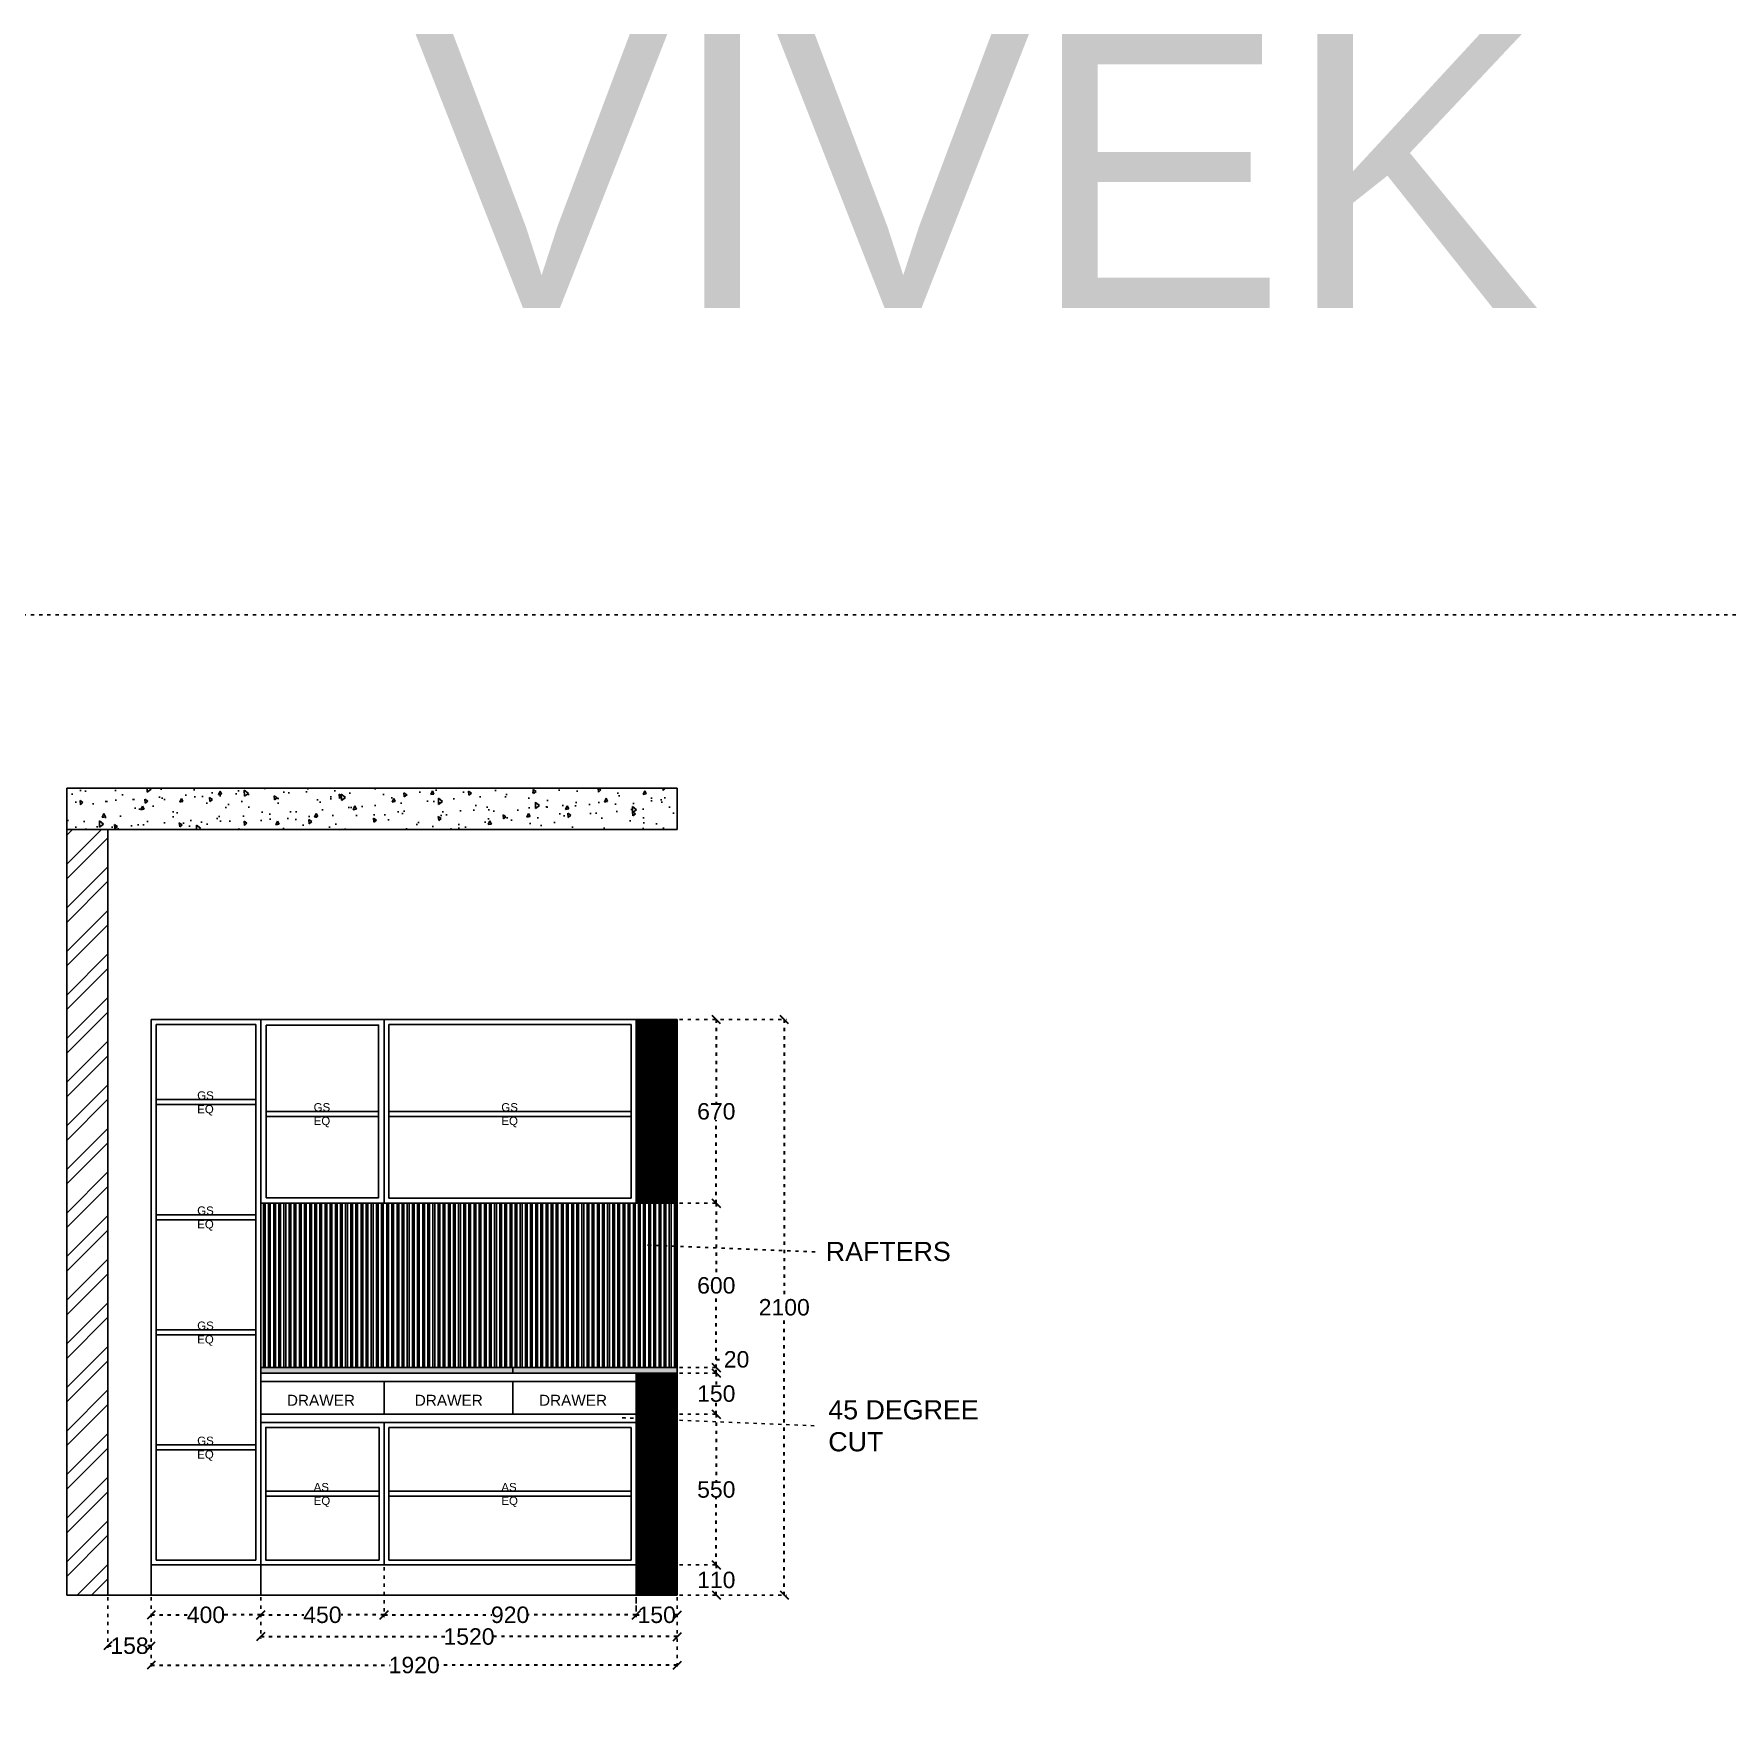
# Model space of a CAD drawing. Header units: millimetres. Extents: x 220712 to 1505573, y -354410 to 241923.
# Drawn here: x 333911 to 340094, y 94060 to 100151 of the extents above; entities that cross this region are included whole.
import ezdxf

# ---------------------------------------------------------------- set-up
doc = ezdxf.new("R2010")
doc.units = ezdxf.units.MM
doc.header["$MEASUREMENT"] = 0
doc.linetypes.add('ACAD_ISO03W100', pattern=[30, 12, -18])
doc.layers.add('Walls', color=253, linetype='Continuous')
doc.layers.add('Words', color=7, linetype='Continuous')
doc.styles.get("Standard").update_dxf_attribs({"font": 'arial.ttf'})
doc.dimstyles.new('ISO-25', dxfattribs={"dimtxt": 70, "dimasz": 15, "dimexe": 1.25, "dimexo": 0.625, "dimtad": 1, "dimdec": 0, "dimtxsty": 'Standard', "dimblk": 'ARCHTICK', "dimcen": 0, "dimdle": 11, "dimclrd": 1, "dimclre": 1, "dimclrt": 1, "dimadec": 0, "dimazin": 0, "dimtfac": 1, "dimtdec": 0, "dimtmove": 0, "dimatfit": 3, "dimfxl": 1, "dimarcsym": 0})
doc.dimstyles.get("Standard").update_dxf_attribs({"dimtxt": 60, "dimasz": 30, "dimexe": 7.75, "dimexo": 8.13, "dimgap": 0.63, "dimtad": 0, "dimtih": 1, "dimtoh": 1, "dimdec": 0, "dimzin": 0, "dimtxsty": 'Standard', "dimblk": 'OBLIQUE', "dimcen": 2.25, "dimclrd": 1, "dimclre": 1, "dimclrt": 1, "dimadec": 0, "dimazin": 0, "dimtfac": 1, "dimtdec": 0, "dimtofl": 0, "dimtmove": 0, "dimatfit": 3, "dimfxl": 1, "dimtolj": 1, "dimtzin": 0, "dimlwd": 30, "dimarcsym": 0})
pattern_1 = [(90, (3830, 0), (-7.5, 0), []), (90, (3832.5, 2.5), (-7.5, 0), [])]

# ---------------------------------------------------------------- blocks, each defined once
blk = doc.blocks.new('_Oblique')
at = {"color": 0, "linetype": 'ByBlock', "lineweight": -2}
blk.add_line((-0.5, -0.5), (0.5, 0.5), dxfattribs=at)
blk = doc.blocks.new('*D2575')
at = {"layer": 'Defpoints', "color": 0, "linetype": 'ACAD_ISO03W100', "lineweight": -2, "transparency": 16777216}
for p in [(334339, 94454), (334739, 94454), (334739, 94381.8)]:
    blk.add_point(p, dxfattribs=at)
at = {"layer": 'Walls', "color": 1, "linetype": 'ACAD_ISO03W100', "lineweight": -2, "transparency": 16777216}
for p, q in [((334339, 94445.9), (334339, 94374.1)), ((334739, 94445.9), (334739, 94374.1))]:
    blk.add_line(p, q, dxfattribs=at)
at = {"layer": 'Walls', "color": 1, "linetype": 'ACAD_ISO03W100', "lineweight": 30, "transparency": 16777216}
for p, q in [((334339, 94381.8), (334471, 94381.8)), ((334739, 94381.8), (334607, 94381.8))]:
    blk.add_line(p, q, dxfattribs=at)
at = {"layer": 'Walls', "color": 1, "linetype": 'ACAD_ISO03W100', "lineweight": 30, "transparency": 16777216, "xscale": 30, "yscale": 30, "zscale": 30, "rotation": 180}
blk.add_blockref('_Oblique', (334339, 94381.8), dxfattribs=at)
at = {"layer": 'Walls', "color": 1, "linetype": 'ACAD_ISO03W100', "lineweight": 30, "transparency": 16777216, "xscale": 30, "yscale": 30, "zscale": 30}
blk.add_blockref('_Oblique', (334739, 94381.8), dxfattribs=at)
at = {"layer": 'Walls', "color": 1, "linetype": 'ACAD_ISO03W100', "lineweight": -2, "transparency": 16777216, "insert": (334539, 94381.8), "char_height": 60, "attachment_point": 5}
blk.add_mtext('\\A1;400', dxfattribs=at)
blk = doc.blocks.new('*D2576')
at = {"layer": 'Defpoints', "color": 0, "linetype": 'ACAD_ISO03W100', "lineweight": -2, "transparency": 16777216}
for p in [(335189, 94564), (334739, 94454), (335189, 94381.8)]:
    blk.add_point(p, dxfattribs=at)
at = {"layer": 'Walls', "color": 1, "linetype": 'ACAD_ISO03W100', "lineweight": -2, "transparency": 16777216}
for p, q in [((335189, 94555.9), (335189, 94374.1)), ((334739, 94445.9), (334739, 94374.1))]:
    blk.add_line(p, q, dxfattribs=at)
at = {"layer": 'Walls', "color": 1, "linetype": 'ACAD_ISO03W100', "lineweight": 30, "transparency": 16777216}
for p, q in [((334739, 94381.8), (334896, 94381.8)), ((335189, 94381.8), (335032, 94381.8))]:
    blk.add_line(p, q, dxfattribs=at)
at = {"layer": 'Walls', "color": 1, "linetype": 'ACAD_ISO03W100', "lineweight": 30, "transparency": 16777216, "xscale": 30, "yscale": 30, "zscale": 30, "rotation": 180}
blk.add_blockref('_Oblique', (334739, 94381.8), dxfattribs=at)
at = {"layer": 'Walls', "color": 1, "linetype": 'ACAD_ISO03W100', "lineweight": 30, "transparency": 16777216, "xscale": 30, "yscale": 30, "zscale": 30}
blk.add_blockref('_Oblique', (335189, 94381.8), dxfattribs=at)
at = {"layer": 'Walls', "color": 1, "linetype": 'ACAD_ISO03W100', "lineweight": -2, "transparency": 16777216, "insert": (334964, 94381.8), "char_height": 60, "attachment_point": 5}
blk.add_mtext('\\A1;450', dxfattribs=at)
blk = doc.blocks.new('*D2577')
at = {"layer": 'Defpoints', "color": 0, "linetype": 'ACAD_ISO03W100', "lineweight": -2, "transparency": 16777216}
for p in [(335189, 94564), (336109, 94564), (336109, 94381.8)]:
    blk.add_point(p, dxfattribs=at)
at = {"layer": 'Walls', "color": 1, "linetype": 'ACAD_ISO03W100', "lineweight": -2, "transparency": 16777216}
for p, q in [((335189, 94555.9), (335189, 94374.1)), ((336109, 94555.9), (336109, 94374.1))]:
    blk.add_line(p, q, dxfattribs=at)
at = {"layer": 'Walls', "color": 1, "linetype": 'ACAD_ISO03W100', "lineweight": 30, "transparency": 16777216}
for p, q in [((335189, 94381.8), (335582.2, 94381.8)), ((336109, 94381.8), (335715.8, 94381.8))]:
    blk.add_line(p, q, dxfattribs=at)
at = {"layer": 'Walls', "color": 1, "linetype": 'ACAD_ISO03W100', "lineweight": 30, "transparency": 16777216, "xscale": 30, "yscale": 30, "zscale": 30, "rotation": 180}
blk.add_blockref('_Oblique', (335189, 94381.8), dxfattribs=at)
at = {"layer": 'Walls', "color": 1, "linetype": 'ACAD_ISO03W100', "lineweight": 30, "transparency": 16777216, "xscale": 30, "yscale": 30, "zscale": 30}
blk.add_blockref('_Oblique', (336109, 94381.8), dxfattribs=at)
at = {"layer": 'Walls', "color": 1, "linetype": 'ACAD_ISO03W100', "lineweight": -2, "transparency": 16777216, "insert": (335649, 94381.8), "char_height": 60, "attachment_point": 5}
blk.add_mtext('\\A1;920', dxfattribs=at)
blk = doc.blocks.new('*D2578')
at = {"layer": 'Defpoints', "color": 0, "linetype": 'ACAD_ISO03W100', "lineweight": -2, "transparency": 16777216}
for p in [(336109, 94564), (336401.5, 94564), (336109, 94454)]:
    blk.add_point(p, dxfattribs=at)
at = {"layer": 'Walls', "color": 1, "linetype": 'ACAD_ISO03W100', "lineweight": -2, "transparency": 16777216}
for p, q in [((336117.1, 94564), (336409.3, 94564)), ((336117.1, 94454), (336409.3, 94454))]:
    blk.add_line(p, q, dxfattribs=at)
at = {"layer": 'Walls', "color": 1, "linetype": 'ACAD_ISO03W100', "lineweight": 30, "transparency": 16777216}
for p, q in [((336401.5, 94564), (336401.5, 94540.3)), ((336401.5, 94454), (336401.5, 94477.7))]:
    blk.add_line(p, q, dxfattribs=at)
at = {"layer": 'Walls', "color": 1, "linetype": 'ACAD_ISO03W100', "lineweight": 30, "transparency": 16777216, "xscale": 30, "yscale": 30, "zscale": 30}
for p, rotation in [((336401.5, 94564), 90), ((336401.5, 94454), 270)]:
    blk.add_blockref('_Oblique', p, dxfattribs=dict(at, rotation=rotation))
at = {"layer": 'Walls', "color": 1, "linetype": 'ACAD_ISO03W100', "lineweight": -2, "transparency": 16777216, "insert": (336401.5, 94509), "char_height": 60, "attachment_point": 5}
blk.add_mtext('\\A1;110', dxfattribs=at)
blk = doc.blocks.new('*D2572')
at = {"layer": 'Defpoints', "color": 0, "linetype": 'ACAD_ISO03W100', "lineweight": -2, "transparency": 16777216}
for p in [(336109, 95114), (336401.5, 95114), (336109, 94564)]:
    blk.add_point(p, dxfattribs=at)
at = {"layer": 'Walls', "color": 1, "linetype": 'ACAD_ISO03W100', "lineweight": -2, "transparency": 16777216}
for p, q in [((336117.1, 95114), (336409.3, 95114)), ((336117.1, 94564), (336409.3, 94564))]:
    blk.add_line(p, q, dxfattribs=at)
at = {"layer": 'Walls', "color": 1, "linetype": 'ACAD_ISO03W100', "lineweight": 30, "transparency": 16777216}
for p, q in [((336401.5, 95114), (336401.5, 94870.3)), ((336401.5, 94564), (336401.5, 94807.7))]:
    blk.add_line(p, q, dxfattribs=at)
at = {"layer": 'Walls', "color": 1, "linetype": 'ACAD_ISO03W100', "lineweight": 30, "transparency": 16777216, "xscale": 30, "yscale": 30, "zscale": 30}
for p, rotation in [((336401.5, 95114), 90), ((336401.5, 94564), 270)]:
    blk.add_blockref('_Oblique', p, dxfattribs=dict(at, rotation=rotation))
at = {"layer": 'Walls', "color": 1, "linetype": 'ACAD_ISO03W100', "lineweight": -2, "transparency": 16777216, "insert": (336401.5, 94839), "char_height": 60, "attachment_point": 5}
blk.add_mtext('\\A1;550', dxfattribs=at)
blk = doc.blocks.new('*D2579')
at = {"layer": 'Defpoints', "color": 0, "linetype": 'ACAD_ISO03W100', "lineweight": -2, "transparency": 16777216}
for p in [(336109, 95264), (336401.5, 95264), (336109, 95114)]:
    blk.add_point(p, dxfattribs=at)
at = {"layer": 'Walls', "color": 1, "linetype": 'ACAD_ISO03W100', "lineweight": -2, "transparency": 16777216}
for p, q in [((336117.1, 95264), (336409.3, 95264)), ((336117.1, 95114), (336409.3, 95114))]:
    blk.add_line(p, q, dxfattribs=at)
at = {"layer": 'Walls', "color": 1, "linetype": 'ACAD_ISO03W100', "lineweight": 30, "transparency": 16777216}
for p, q in [((336401.5, 95264), (336401.5, 95220.3)), ((336401.5, 95114), (336401.5, 95157.7))]:
    blk.add_line(p, q, dxfattribs=at)
at = {"layer": 'Walls', "color": 1, "linetype": 'ACAD_ISO03W100', "lineweight": 30, "transparency": 16777216, "xscale": 30, "yscale": 30, "zscale": 30}
for p, rotation in [((336401.5, 95264), 90), ((336401.5, 95114), 270)]:
    blk.add_blockref('_Oblique', p, dxfattribs=dict(at, rotation=rotation))
at = {"layer": 'Walls', "color": 1, "linetype": 'ACAD_ISO03W100', "lineweight": -2, "transparency": 16777216, "insert": (336401.5, 95189), "char_height": 60, "attachment_point": 5}
blk.add_mtext('\\A1;150', dxfattribs=at)
blk = doc.blocks.new('*D2580')
at = {"layer": 'Defpoints', "color": 0, "linetype": 'ACAD_ISO03W100', "lineweight": -2, "transparency": 16777216}
for p in [(336259, 95284), (336401.5, 95284), (336259, 95264)]:
    blk.add_point(p, dxfattribs=at)
at = {"layer": 'Walls', "color": 1, "linetype": 'ACAD_ISO03W100', "lineweight": -2, "transparency": 16777216}
for p, q in [((336267.1, 95284), (336409.3, 95284)), ((336267.1, 95264), (336409.3, 95264))]:
    blk.add_line(p, q, dxfattribs=at)
at = {"layer": 'Walls', "color": 1, "linetype": 'ACAD_ISO03W100', "lineweight": 30, "transparency": 16777216}
for p, q in [((336401.5, 95284), (336401.5, 95314)), ((336401.5, 95314), (336431.5, 95314)), ((336401.5, 95264), (336401.5, 95284))]:
    blk.add_line(p, q, dxfattribs=at)
at = {"layer": 'Walls', "color": 1, "linetype": 'ACAD_ISO03W100', "lineweight": 30, "transparency": 16777216, "xscale": 30, "yscale": 30, "zscale": 30}
for p, rotation in [((336401.5, 95284), 90), ((336401.5, 95264), 270)]:
    blk.add_blockref('_Oblique', p, dxfattribs=dict(at, rotation=rotation))
at = {"layer": 'Walls', "color": 1, "linetype": 'ACAD_ISO03W100', "lineweight": -2, "transparency": 16777216, "insert": (336475.5, 95314), "char_height": 60, "attachment_point": 5}
blk.add_mtext('\\A1;20', dxfattribs=at)
blk = doc.blocks.new('*D2581')
at = {"layer": 'Defpoints', "color": 0, "linetype": 'ACAD_ISO03W100', "lineweight": -2, "transparency": 16777216}
for p in [(336259, 95884), (336401.5, 95884), (336259, 95284)]:
    blk.add_point(p, dxfattribs=at)
at = {"layer": 'Walls', "color": 1, "linetype": 'ACAD_ISO03W100', "lineweight": -2, "transparency": 16777216}
for p, q in [((336267.1, 95884), (336409.3, 95884)), ((336267.1, 95284), (336409.3, 95284))]:
    blk.add_line(p, q, dxfattribs=at)
at = {"layer": 'Walls', "color": 1, "linetype": 'ACAD_ISO03W100', "lineweight": 30, "transparency": 16777216}
for p, q in [((336401.5, 95884), (336401.5, 95615.3)), ((336401.5, 95284), (336401.5, 95552.7))]:
    blk.add_line(p, q, dxfattribs=at)
at = {"layer": 'Walls', "color": 1, "linetype": 'ACAD_ISO03W100', "lineweight": 30, "transparency": 16777216, "xscale": 30, "yscale": 30, "zscale": 30}
for p, rotation in [((336401.5, 95884), 90), ((336401.5, 95284), 270)]:
    blk.add_blockref('_Oblique', p, dxfattribs=dict(at, rotation=rotation))
at = {"layer": 'Walls', "color": 1, "linetype": 'ACAD_ISO03W100', "lineweight": -2, "transparency": 16777216, "insert": (336401.5, 95584), "char_height": 60, "attachment_point": 5}
blk.add_mtext('\\A1;600', dxfattribs=at)
blk = doc.blocks.new('*D2582')
at = {"layer": 'Defpoints', "color": 0, "linetype": 'ACAD_ISO03W100', "lineweight": -2, "transparency": 16777216}
for p in [(336259, 96554), (336401.5, 96554), (336259, 95884)]:
    blk.add_point(p, dxfattribs=at)
at = {"layer": 'Walls', "color": 1, "linetype": 'ACAD_ISO03W100', "lineweight": -2, "transparency": 16777216}
for p, q in [((336267.1, 96554), (336409.3, 96554)), ((336267.1, 95884), (336409.3, 95884))]:
    blk.add_line(p, q, dxfattribs=at)
at = {"layer": 'Walls', "color": 1, "linetype": 'ACAD_ISO03W100', "lineweight": 30, "transparency": 16777216}
for p, q in [((336401.5, 96554), (336401.5, 96250.3)), ((336401.5, 95884), (336401.5, 96187.7))]:
    blk.add_line(p, q, dxfattribs=at)
at = {"layer": 'Walls', "color": 1, "linetype": 'ACAD_ISO03W100', "lineweight": 30, "transparency": 16777216, "xscale": 30, "yscale": 30, "zscale": 30}
for p, rotation in [((336401.5, 96554), 90), ((336401.5, 95884), 270)]:
    blk.add_blockref('_Oblique', p, dxfattribs=dict(at, rotation=rotation))
at = {"layer": 'Walls', "color": 1, "linetype": 'ACAD_ISO03W100', "lineweight": -2, "transparency": 16777216, "insert": (336401.5, 96219), "char_height": 60, "attachment_point": 5}
blk.add_mtext('\\A1;670', dxfattribs=at)
blk = doc.blocks.new('*D2583')
at = {"layer": 'Defpoints', "color": 0, "linetype": 'ACAD_ISO03W100', "lineweight": -2, "transparency": 16777216}
for p in [(336259, 96554), (336259, 94454), (336649.5, 94454)]:
    blk.add_point(p, dxfattribs=at)
at = {"layer": 'Walls', "color": 1, "linetype": 'ACAD_ISO03W100', "lineweight": -2, "transparency": 16777216}
for p, q in [((336267.1, 96554), (336657.3, 96554)), ((336267.1, 94454), (336657.3, 94454))]:
    blk.add_line(p, q, dxfattribs=at)
at = {"layer": 'Walls', "color": 1, "linetype": 'ACAD_ISO03W100', "lineweight": 30, "transparency": 16777216}
for p, q in [((336649.5, 96554), (336649.5, 95535.3)), ((336649.5, 94454), (336649.5, 95472.7))]:
    blk.add_line(p, q, dxfattribs=at)
at = {"layer": 'Walls', "color": 1, "linetype": 'ACAD_ISO03W100', "lineweight": 30, "transparency": 16777216, "xscale": 30, "yscale": 30, "zscale": 30}
for p, rotation in [((336649.5, 96554), 90), ((336649.5, 94454), 270)]:
    blk.add_blockref('_Oblique', p, dxfattribs=dict(at, rotation=rotation))
at = {"layer": 'Walls', "color": 1, "linetype": 'ACAD_ISO03W100', "lineweight": -2, "transparency": 16777216, "insert": (336649.5, 95504), "char_height": 60, "attachment_point": 5}
blk.add_mtext('\\A1;2100', dxfattribs=at)
blk = doc.blocks.new('*D2573')
at = {"layer": 'Defpoints', "color": 0, "linetype": 'ACAD_ISO03W100', "lineweight": -2, "transparency": 16777216}
for p in [(336109, 94454), (336259, 94454), (336259, 94381.8)]:
    blk.add_point(p, dxfattribs=at)
at = {"layer": 'Walls', "color": 1, "linetype": 'ACAD_ISO03W100', "lineweight": -2, "transparency": 16777216}
for p, q in [((336109, 94445.9), (336109, 94374.1)), ((336259, 94445.9), (336259, 94374.1))]:
    blk.add_line(p, q, dxfattribs=at)
at = {"layer": 'Walls', "color": 1, "linetype": 'ACAD_ISO03W100', "lineweight": 30, "transparency": 16777216}
for p, q in [((336109, 94381.8), (336120, 94381.8)), ((336259, 94381.8), (336248, 94381.8))]:
    blk.add_line(p, q, dxfattribs=at)
at = {"layer": 'Walls', "color": 1, "linetype": 'ACAD_ISO03W100', "lineweight": 30, "transparency": 16777216, "xscale": 30, "yscale": 30, "zscale": 30, "rotation": 180}
blk.add_blockref('_Oblique', (336109, 94381.8), dxfattribs=at)
at = {"layer": 'Walls', "color": 1, "linetype": 'ACAD_ISO03W100', "lineweight": 30, "transparency": 16777216, "xscale": 30, "yscale": 30, "zscale": 30}
blk.add_blockref('_Oblique', (336259, 94381.8), dxfattribs=at)
at = {"layer": 'Walls', "color": 1, "linetype": 'ACAD_ISO03W100', "lineweight": -2, "transparency": 16777216, "insert": (336184, 94381.8), "char_height": 60, "attachment_point": 5}
blk.add_mtext('\\A1;150', dxfattribs=at)
blk = doc.blocks.new('*D2574')
at = {"layer": 'Defpoints', "color": 0, "linetype": 'ACAD_ISO03W100', "lineweight": -2, "transparency": 16777216}
for p in [(334739, 94454), (336259, 94454), (336259, 94302.5)]:
    blk.add_point(p, dxfattribs=at)
at = {"layer": 'Walls', "color": 1, "linetype": 'ACAD_ISO03W100', "lineweight": -2, "transparency": 16777216}
for p, q in [((334739, 94445.9), (334739, 94294.8)), ((336259, 94445.9), (336259, 94294.8))]:
    blk.add_line(p, q, dxfattribs=at)
at = {"layer": 'Walls', "color": 1, "linetype": 'ACAD_ISO03W100', "lineweight": 30, "transparency": 16777216}
for p, q in [((334739, 94302.5), (335411.7, 94302.5)), ((336259, 94302.5), (335586.3, 94302.5))]:
    blk.add_line(p, q, dxfattribs=at)
at = {"layer": 'Walls', "color": 1, "linetype": 'ACAD_ISO03W100', "lineweight": 30, "transparency": 16777216, "xscale": 30, "yscale": 30, "zscale": 30, "rotation": 180}
blk.add_blockref('_Oblique', (334739, 94302.5), dxfattribs=at)
at = {"layer": 'Walls', "color": 1, "linetype": 'ACAD_ISO03W100', "lineweight": 30, "transparency": 16777216, "xscale": 30, "yscale": 30, "zscale": 30}
blk.add_blockref('_Oblique', (336259, 94302.5), dxfattribs=at)
at = {"layer": 'Walls', "color": 1, "linetype": 'ACAD_ISO03W100', "lineweight": -2, "transparency": 16777216, "insert": (335499, 94302.5), "char_height": 60, "attachment_point": 5}
blk.add_mtext('\\A1;1520', dxfattribs=at)
blk = doc.blocks.new('*D2584')
at = {"layer": 'Defpoints', "color": 0, "linetype": 'ACAD_ISO03W100', "lineweight": -2, "transparency": 16777216}
for p in [(334181, 94454), (334339, 94454), (334181, 94269)]:
    blk.add_point(p, dxfattribs=at)
at = {"layer": 'Walls', "color": 1, "linetype": 'ACAD_ISO03W100', "lineweight": -2, "transparency": 16777216}
for p, q in [((334181, 94445.9), (334181, 94261.2)), ((334339, 94445.9), (334339, 94261.2))]:
    blk.add_line(p, q, dxfattribs=at)
at = {"layer": 'Walls', "color": 1, "linetype": 'ACAD_ISO03W100', "lineweight": 30, "transparency": 16777216}
for p, q in [((334181, 94269), (334195.9, 94269)), ((334339, 94269), (334324.1, 94269))]:
    blk.add_line(p, q, dxfattribs=at)
at = {"layer": 'Walls', "color": 1, "linetype": 'ACAD_ISO03W100', "lineweight": 30, "transparency": 16777216, "xscale": 30, "yscale": 30, "zscale": 30, "rotation": 180}
blk.add_blockref('_Oblique', (334181, 94269), dxfattribs=at)
at = {"layer": 'Walls', "color": 1, "linetype": 'ACAD_ISO03W100', "lineweight": 30, "transparency": 16777216, "xscale": 30, "yscale": 30, "zscale": 30}
blk.add_blockref('_Oblique', (334339, 94269), dxfattribs=at)
at = {"layer": 'Walls', "color": 1, "linetype": 'ACAD_ISO03W100', "lineweight": -2, "transparency": 16777216, "insert": (334260, 94269), "char_height": 60, "attachment_point": 5}
blk.add_mtext('\\A1;158', dxfattribs=at)
blk = doc.blocks.new('*D2587')
at = {"layer": 'Defpoints', "color": 0, "linetype": 'ACAD_ISO03W100', "lineweight": -2, "transparency": 16777216}
for p in [(334339, 94454), (336259, 94454), (334339, 94198.5)]:
    blk.add_point(p, dxfattribs=at)
at = {"layer": 'Walls', "color": 1, "linetype": 'ACAD_ISO03W100', "lineweight": -2, "transparency": 16777216}
for p, q in [((334339, 94445.9), (334339, 94190.8)), ((336259, 94445.9), (336259, 94190.8))]:
    blk.add_line(p, q, dxfattribs=at)
at = {"layer": 'Walls', "color": 1, "linetype": 'ACAD_ISO03W100', "lineweight": 30, "transparency": 16777216}
for p, q in [((334339, 94198.5), (335211.7, 94198.5)), ((336259, 94198.5), (335386.3, 94198.5))]:
    blk.add_line(p, q, dxfattribs=at)
at = {"layer": 'Walls', "color": 1, "linetype": 'ACAD_ISO03W100', "lineweight": 30, "transparency": 16777216, "xscale": 30, "yscale": 30, "zscale": 30, "rotation": 180}
blk.add_blockref('_Oblique', (334339, 94198.5), dxfattribs=at)
at = {"layer": 'Walls', "color": 1, "linetype": 'ACAD_ISO03W100', "lineweight": 30, "transparency": 16777216, "xscale": 30, "yscale": 30, "zscale": 30}
blk.add_blockref('_Oblique', (336259, 94198.5), dxfattribs=at)
at = {"layer": 'Walls', "color": 1, "linetype": 'ACAD_ISO03W100', "lineweight": -2, "transparency": 16777216, "insert": (335299, 94198.5), "char_height": 60, "attachment_point": 5}
blk.add_mtext('\\A1;1920', dxfattribs=at)
blk = doc.blocks.new('_ArchTick')
at = {"color": 0, "linetype": 'ByBlock', "const_width": 0.15}
blk.add_lwpolyline([(-0.5, -0.5), (0.5, 0.5)], dxfattribs=at)

msp = doc.modelspace()

# ---------------------------------------------------------------- hatches: boundary and pattern name
at = {"layer": 'Walls', "linetype": 'ACAD_ISO03W100', "lineweight": -2, "true_color": 0xc7c8ca}
h = msp.add_hatch(dxfattribs=at)
h.set_pattern_fill('AR-CONC', color=9, scale=20, angle=45)
h.set_pattern_definition([(95, (3830, 0), (110.3104, 92.561416), [15, -165]), (40, (3830, 0), (-125.998433, 86.75363), [12, -132]), (145.451444, (3839.19, 7.71), (-15.688033, 179.315044), [12.74804, -140.22842]), (91.1842, (3801.72, 28.28), (174.33868, 127.522755), [22.5, -247.5]), (141.635635, (3816.24, 38.91), (-5.58001, 269.94233), [19.12207, -210.34275]), (36.184164, (3801.72, 28.28), (-5.58001, 269.94233), [18, -198]), (66, (3822.93, 35.36), (141.354314, 27.476495), [15, -165]), (11, (3822.93, 35.36), (-68.14172, 136.96169), [12, -132]), (116.451445, (3834.71, 37.65), (73.212595, 164.43818), [12.74804, -140.22842]), (82.5, (3830, 0), (-45.358637, 48.7979635), [0, -130.4, 0, -134, 0, -132.5]), (52.5, (3830, 0), (-18.574588, 92.98189), [0, -76.4, 0, -127.4, 0, -50.5]), (12.5, (3798.463, -31.537), (78.6836335, 72.304152), [0, -50, 0, -156, 0, -207]), (2.5, (3784.32, -45.68), (68.317997, 96.631961), [0, -65, 0, -103.6, 0, -147])])
h.paths.add_polyline_path([(336259, 97398), (334031, 97398), (334031, 97248), (336259, 97248)])
at = {"layer": 'Walls', "lineweight": -2, "true_color": 0xc7c8ca}
h = msp.add_hatch(dxfattribs=at)
h.set_pattern_fill('ANSI32', color=9, scale=300)
h.set_pattern_definition([(45, (3830, 0), (-79.549513, 79.549513), []), (45, (3883.03, 0), (-79.549513, 79.549513), [])])
h.paths.add_polyline_path([(334031, 94454), (334181, 94454), (334181, 97248), (334031, 97248)])
h = msp.add_hatch(dxfattribs=at)
h.set_pattern_fill('ANSI32', color=9, scale=20, angle=45)
h.set_pattern_definition(pattern_1)
h.paths.add_polyline_path([(336259, 96554), (336109, 96554), (336109, 95884), (336259, 95884)])
h = msp.add_hatch(dxfattribs=at)
h.set_pattern_fill('ANSI32', color=9, scale=50, angle=45)
h.set_pattern_definition([(90, (3830, 0), (-18.75, 0), []), (90, (3836.25, 6.25), (-18.75, 0), [])])
h.paths.add_polyline_path([(336259, 95884), (334739, 95884), (334739, 95284), (336259, 95284)])
at = {"layer": 'Walls', "lineweight": -2, "true_color": 0x000000}
h = msp.add_hatch(color=18, dxfattribs=at)
h.dxf.hatch_style = 1
h.paths.add_polyline_path([(336259, 95284), (334739, 95284), (334739, 95264), (336259, 95264)])
at = {"layer": 'Walls', "lineweight": -2, "true_color": 0xc7c8ca}
h = msp.add_hatch(dxfattribs=at)
h.set_pattern_fill('ANSI32', color=9, scale=20, angle=45)
h.set_pattern_definition(pattern_1)
h.paths.add_polyline_path([(336109, 94454), (336259, 94454), (336259, 95264), (336109, 95264)])

# ---------------------------------------------------------------- linework, layer by layer
at = {"layer": 'Walls', "color": 18, "lineweight": -2, "true_color": 0x000000}
for p, q in [((334031, 94454), (334031, 97398)), ((334031, 97398), (336259, 97398)), ((336259, 97398), (336259, 97248)), ((334031, 97248), (336259, 97248)), ((334181, 94454), (334181, 97248)), ((334339, 94454), (334339, 96554)), ((334339, 96554), (336259, 96554)), ((334357, 96536), (334721, 96536)), ((334357, 94582), (334357, 96536)), ((334721, 96536), (334721, 94582)), ((334739, 94454), (334739, 96554)), ((335189, 95884), (335189, 96554)), ((335207, 96536), (336091, 96536)), ((335207, 95902), (335207, 96536)), ((336091, 96536), (336091, 95902)), ((336109, 96554), (336109, 95884)), ((336259, 96554), (336259, 95884)), ((336091, 95902), (335207, 95902)), ((334739, 95884), (336259, 95884)), ((336259, 95884), (336259, 95284)), ((334739, 95284), (336259, 95284)), ((335659, 95264), (335659, 95284)), ((336259, 94454), (336259, 95284)), ((334739, 95264), (336259, 95264)), ((334739, 95234), (336109, 95234)), ((335189, 95114), (335189, 95234)), ((335659, 95114), (335659, 95234)), ((336109, 94454), (336109, 95264)), ((334739, 95114), (336109, 95114)), ((334739, 95084), (336109, 95084)), ((335189, 94564), (335189, 95084)), ((335207, 95066), (336091, 95066)), ((335207, 94582), (335207, 95066)), ((336091, 95066), (336091, 94582)), ((335171, 94833), (334757, 94833)), ((335171, 94815), (334757, 94815)), ((336091, 94833), (335207, 94833)), ((336091, 94815), (335207, 94815)), ((334339, 94564), (336109, 94564)), ((334721, 94582), (334357, 94582)), ((336091, 94582), (335207, 94582)), ((334031, 94454), (336259, 94454))]:
    msp.add_line(p, q, dxfattribs=at)
at = {"layer": 'Walls', "color": 141, "lineweight": -2, "true_color": 0xadddf7}
for p, q in [((334721, 96262), (334357, 96262)), ((334721, 96244), (334357, 96244)), ((334759, 96219), (335169, 96219)), ((335207, 96219), (336091, 96219)), ((334759, 96201), (335169, 96201)), ((335207, 96201), (336091, 96201)), ((334721, 95842), (334357, 95842)), ((334721, 95824), (334357, 95824)), ((334721, 95422), (334357, 95422)), ((334721, 95404), (334357, 95404)), ((334721, 95002), (334357, 95002)), ((334721, 94984), (334357, 94984))]:
    msp.add_line(p, q, dxfattribs=at)
at = {"layer": 'Walls', "color": 18, "linetype": 'ACAD_ISO03W100', "lineweight": -2, "true_color": 0x000000}
msp.add_lwpolyline([(308580, 98031), (365544.5, 98031), (365544.5, 71967.5), (308580, 71967.5)], close=True, dxfattribs=at)
at = {"layer": 'Walls', "color": 18, "lineweight": -2, "true_color": 0x000000}
for points in [[(334759, 96534), (335169, 96534), (335169, 95904), (334759, 95904)], [(335189, 96554), (336109, 96554), (336109, 95884), (335189, 95884)], [(335189, 95084), (334739, 95084), (334739, 94564), (335189, 94564)], [(335171, 95066), (334757, 95066), (334757, 94582), (335171, 94582)], [(335189, 95084), (336109, 95084), (336109, 94564), (335189, 94564)]]:
    msp.add_lwpolyline(points, close=True, dxfattribs=at)

# ---------------------------------------------------------------- texts
at = {"color": 7, "attachment_point": 1}
for s, width, insert, char_height in [('\\pxqc;VIVEK', 462.73, (337123.5, 100151), 1000), ('DRAWER', 246.425, (334834.5, 95185), 40), ('DRAWER', 246.425, (335301, 95185), 40), ('DRAWER', 246.425, (335754.5, 95185), 40)]:
    msp.add_mtext_dynamic_manual_height_columns(s, width=width, gutter_width=1213, heights=[0], dxfattribs=dict(at, insert=insert, char_height=char_height))
at = {"char_height": 70, "attachment_point": 1}
for s, insert in [('RAFTERS', (336801, 95743)), ('45 DEGREE CUT ', (336810.2, 95165.3))]:
    msp.add_mtext_dynamic_manual_height_columns(s, width=694.731, gutter_width=12.5, heights=[0], dxfattribs=dict(at, insert=insert))
at = {"layer": 'Words', "color": 0, "char_height": 30, "attachment_point": 1}
for s, insert in [('GS\\PEQ', (334507, 96292.2)), ('GS\\PEQ', (334932, 96249.2)), ('GS\\PEQ', (335617, 96249.2)), ('GS\\PEQ', (334507, 95872.2)), ('GS\\PEQ', (334507, 95452.2)), ('GS\\PEQ', (334507, 95032.2)), ('AS\\PEQ', (334932, 94863.2)), ('AS\\PEQ', (335617, 94863.2))]:
    msp.add_mtext_dynamic_manual_height_columns(s, width=1178.022, gutter_width=866.4, heights=[0], dxfattribs=dict(at, insert=insert))

# ---------------------------------------------------------------- dimensions: what is measured, and where the dimension line sits
at = {"layer": 'Walls', "color": 18, "linetype": 'ACAD_ISO03W100', "lineweight": -2, "true_color": 0x000000}
for base, p1, p2, picture, middle in [((336401.5, 96554), (336259, 95884), (336259, 96554), '*D2582', (336401.5, 96219)), ((336649.5, 94454), (336259, 96554), (336259, 94454), '*D2583', (336649.5, 95504)), ((336401.5, 95884), (336259, 95284), (336259, 95884), '*D2581', (336401.5, 95584)), ((336401.5, 95284), (336259, 95264), (336259, 95284), '*D2580', (336475.5, 95314)), ((336401.5, 95264), (336109, 95114), (336109, 95264), '*D2579', (336401.5, 95189)), ((336401.5, 95114), (336109, 94564), (336109, 95114), '*D2572', (336401.5, 94839)), ((336401.5, 94564), (336109, 94454), (336109, 94564), '*D2578', (336401.5, 94509))]:
    dim = msp.add_linear_dim(base=base, p1=p1, p2=p2, angle=90, dimstyle='Standard', dxfattribs=at)
    dim.commit()
    dim.dimension.update_dxf_attribs({"geometry": picture, "text_midpoint": middle})
for base, p1, p2, picture, middle in [((335189, 94381.8), (334739, 94454), (335189, 94564), '*D2576', (334964, 94381.8)), ((336109, 94381.8), (335189, 94564), (336109, 94564), '*D2577', (335649, 94381.8)), ((334181, 94269), (334339, 94454), (334181, 94454), '*D2584', (334260, 94269)), ((334739, 94381.8), (334339, 94454), (334739, 94454), '*D2575', (334539, 94381.8)), ((336259, 94381.8), (336109, 94454), (336259, 94454), '*D2573', (336184, 94381.8))]:
    dim = msp.add_linear_dim(base=base, p1=p1, p2=p2, dimstyle='Standard', dxfattribs=at)
    dim.commit()
    dim.dimension.update_dxf_attribs({"geometry": picture, "text_midpoint": middle})
for base, p1, p2, picture, middle in [((334339, 94198.5), (336259, 94454), (334339, 94454), '*D2587', (335299, 94198.5)), ((336259, 94302.5), (334739, 94454), (336259, 94454), '*D2574', (335499, 94302.5))]:
    dim = msp.add_linear_dim(base=base, p1=p1, p2=p2, dimstyle='Standard', dxfattribs=at)
    dim.commit()
    dim.dimension.update_dxf_attribs({"geometry": picture, "text_midpoint": middle, "dimtype": 160})

# ---------------------------------------------------------------- leaders
at = {"color": 18, "linetype": 'ACAD_ISO03W100', "true_color": 0x000000}
for points in [[(336150.5, 95731.2), (336778.5, 95705.5)], [(336057.5, 95100.8), (336763.5, 95071.8)]]:
    msp.add_leader(points, dimstyle='ISO-25', override={"dimgap": 0.625, "dimtad": 0}, dxfattribs=at)

doc.saveas('drawing.dxf')
